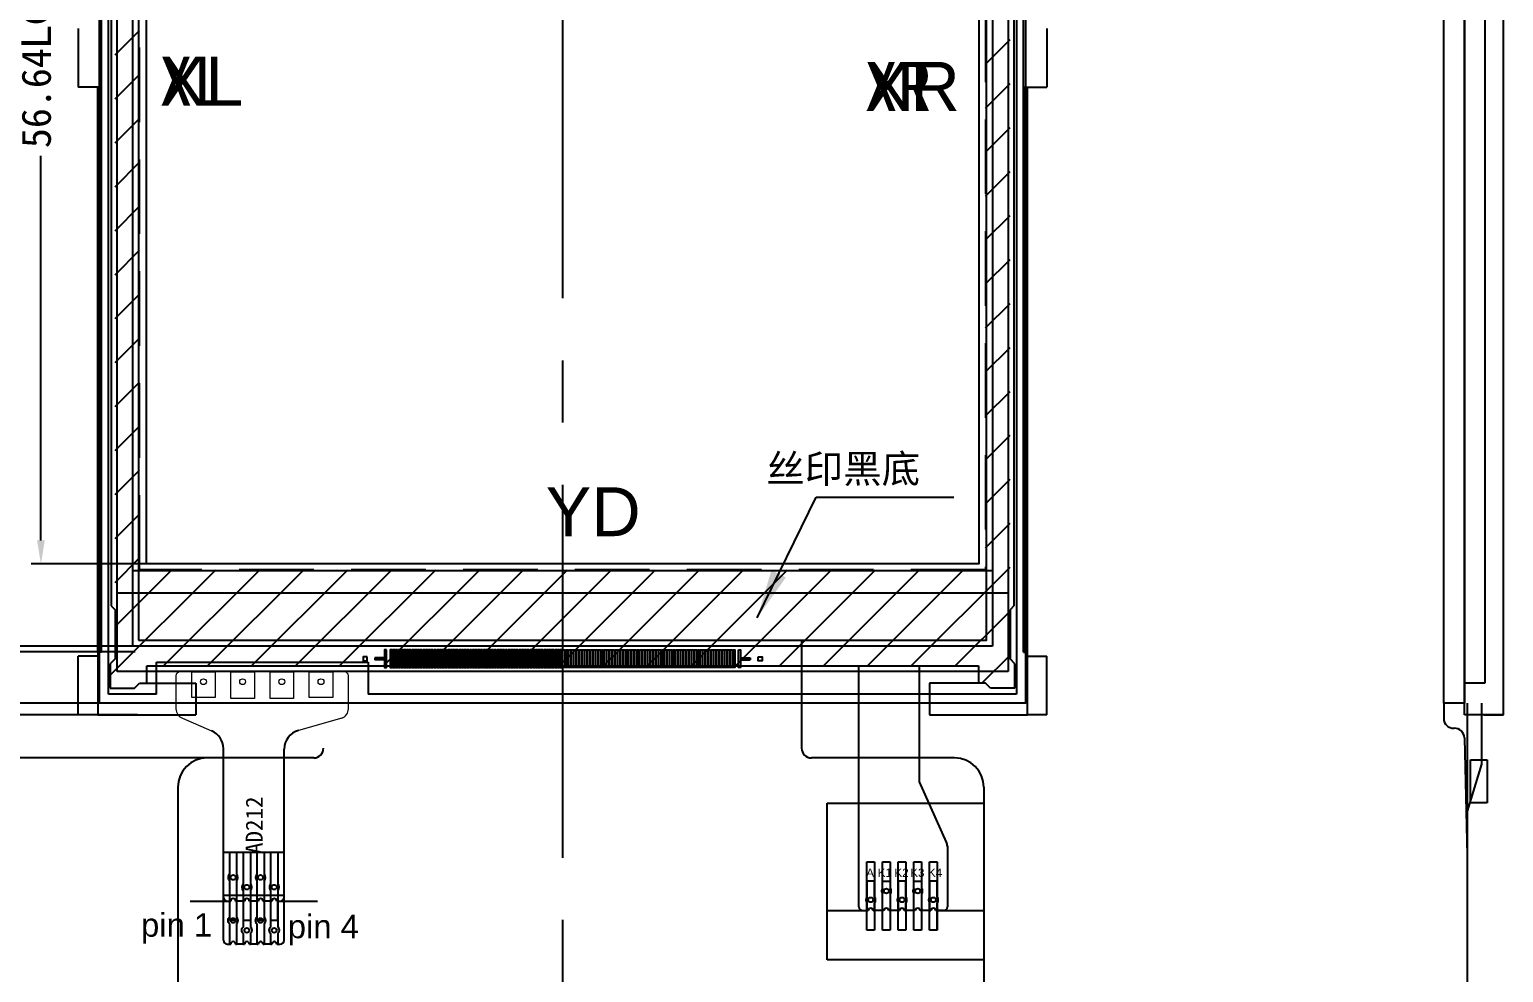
# Model space of a CAD drawing. Header units: millimetres. Extents: x 958 to 1294, y 45 to 284.
# Drawn here: x 996.1 to 1071.4, y 158 to 206.1 of the extents above; entities that cross this region are included whole.
import ezdxf

# ---------------------------------------------------------------- set-up
doc = ezdxf.new("R2010")
doc.units = ezdxf.units.MM
doc.linetypes.add('CENTER2', pattern=[28.575, 19.05, -3.175, 3.175, -3.175])
doc.linetypes.add('DASHED', pattern=[19.05, 12.7, -6.35])
for name, color, linetype in [('CEN', 6, 'CENTER2'), ('dim', 3, 'Continuous'), ('ICON', 6, 'Continuous'), ('MIAN', 7, 'Continuous'), ('TAPE A', 2, 'Continuous'), ('序号', 6, 'Continuous')]:
    doc.layers.add(name, color=color, linetype=linetype)
doc.layers.add('FPC', color=30, linetype='Continuous', lineweight=20)
doc.styles.add('CNS', font='ARIAL.TTF')
doc.dimstyles.new('ISO-25', dxfattribs={"dimtxt": 2.5, "dimasz": 2.5, "dimexe": 1.25, "dimexo": 0.625, "dimtad": 1, "dimtxsty": 'Standard', "dimcen": 2.5, "dimadec": 0, "dimazin": 0, "dimtfac": 1, "dimtmove": 0, "dimatfit": 3, "dimfxl": 0, "dimarcsym": 0})

msp = doc.modelspace()

# ---------------------------------------------------------------- linework, layer by layer
at = {"color": 0, "linetype": 'Continuous'}
for p, q in [((1069.38, 171.149), (1069.38, 238.249)), ((1071.38, 171.149), (1071.38, 238.249)), ((1069.38, 172.759), (1069.38, 237.099)), ((1070.43, 237.099), (1070.43, 172.759)), ((999.83, 174.349), (999.83, 235.249)), ((1046.88, 174.349), (1046.88, 235.249)), ((999.63, 174.149), (998.63, 174.149)), ((998.63, 171.149), (998.63, 174.149)), ((1047.08, 171.149), (1047.08, 174.349)), ((1047.08, 174.149), (1048.08, 174.149)), ((1048.08, 171.149), (1048.08, 174.149)), ((1070.43, 172.759), (1069.38, 172.759)), ((999.63, 171.149), (1004.63, 171.149)), ((1042.08, 171.149), (1047.08, 171.149)), ((1071.38, 171.149), (1069.38, 171.149))]:
    msp.add_line(p, q, dxfattribs=at)
at = {"color": 0}
for p, q in [((1000.615, 173.359), (1000.615, 236.999)), ((1046.095, 236.999), (1046.095, 173.359)), ((1000.315, 232.849), (1000.315, 176.709)), ((1046.395, 232.849), (1046.395, 176.709)), ((998.63, 206.199), (998.63, 203.199)), ((1048.08, 206.199), (1048.08, 203.199)), ((1000.515, 204.85), (1001.765, 206.1)), ((1044.945, 204.379), (1046.195, 205.629)), ((999.83, 203.199), (998.63, 203.199)), ((1000.515, 202.605), (1001.765, 203.855)), ((1044.945, 202.134), (1046.195, 203.384)), ((1046.88, 203.199), (1048.08, 203.199)), ((1000.515, 200.36), (1001.765, 201.61)), ((1044.945, 199.889), (1046.195, 201.139)), ((1000.515, 198.115), (1001.765, 199.365)), ((1044.945, 197.643), (1046.195, 198.893)), ((1000.515, 195.87), (1001.765, 197.12)), ((1044.945, 195.398), (1046.195, 196.648)), ((1000.515, 193.625), (1001.765, 194.875)), ((1044.945, 193.153), (1046.195, 194.403)), ((1000.515, 191.38), (1001.765, 192.63)), ((1044.945, 190.908), (1046.195, 192.158)), ((1000.515, 189.135), (1001.765, 190.385)), ((1044.945, 188.663), (1046.195, 189.913)), ((1000.515, 186.889), (1001.765, 188.139)), ((1044.945, 186.418), (1046.195, 187.668)), ((1000.515, 184.644), (1001.765, 185.894)), ((1044.945, 184.173), (1046.195, 185.423)), ((1000.515, 182.399), (1001.765, 183.649)), ((1044.945, 181.928), (1046.195, 183.178)), ((1000.515, 180.154), (1001.765, 181.404)), ((1044.945, 179.683), (1046.195, 180.933)), ((1000.515, 177.909), (1001.765, 179.159)), ((1000.265, 173.169), (1005.655, 178.559)), ((1000.515, 175.664), (1003.41, 178.559)), ((1002.99, 173.649), (1007.9, 178.559)), ((1005.235, 173.649), (1010.145, 178.559)), ((1007.48, 173.649), (1012.39, 178.559)), ((1009.725, 173.649), (1014.635, 178.559)), ((1011.97, 173.649), (1016.88, 178.559)), ((1014.215, 173.649), (1019.125, 178.559)), ((1016.46, 173.649), (1021.37, 178.559)), ((1023.355, 178.299), (1023.615, 178.559)), ((1023.355, 176.053), (1025.86, 178.559)), ((1023.355, 173.808), (1028.105, 178.559)), ((1025.44, 173.649), (1030.35, 178.559)), ((1027.685, 173.649), (1032.595, 178.559)), ((1029.931, 173.649), (1034.841, 178.559)), ((1032.176, 173.649), (1037.086, 178.559)), ((1034.421, 173.649), (1039.331, 178.559)), ((1036.666, 173.649), (1041.576, 178.559)), ((1038.911, 173.649), (1043.821, 178.559)), ((1041.156, 173.649), (1046.195, 178.688)), ((1018.705, 173.649), (1023.355, 178.299)), ((1046.095, 177.359), (1000.615, 177.359)), ((1000.315, 176.709), (1000.515, 176.509)), ((1000.515, 176.509), (1000.515, 174.009)), ((1020.95, 173.649), (1023.355, 176.053)), ((1043.401, 173.649), (1046.195, 176.443)), ((1046.395, 176.709), (1046.195, 176.509)), ((1046.195, 176.509), (1046.195, 174.009)), ((999.83, 174.349), (999.63, 174.349)), ((999.63, 174.349), (999.63, 171.149)), ((1000.515, 174.009), (1000.265, 173.759)), ((1000.515, 174.009), (1000.265, 173.759)), ((1014.275, 174.059), (1013.775, 174.059)), ((1013.775, 174.059), (1013.775, 173.959)), ((1014.275, 173.959), (1013.775, 173.959)), ((1023.195, 173.649), (1023.355, 173.808)), ((1032.435, 174.059), (1032.935, 174.059)), ((1032.435, 173.959), (1032.935, 173.959)), ((1032.935, 174.059), (1032.935, 173.959)), ((1044.756, 172.759), (1046.195, 174.198)), ((1046.445, 173.759), (1046.195, 174.009)), ((1046.88, 174.349), (1047.08, 174.349)), ((1000.265, 173.759), (1000.265, 172.509)), ((1000.265, 173.759), (1000.265, 172.509)), ((1046.095, 173.359), (1000.615, 173.359)), ((1038.482, 161.348), (1038.482, 173.649)), ((1041.57, 167.72), (1041.57, 173.649)), ((1046.445, 172.509), (1046.445, 173.759)), ((1000.265, 172.509), (1001.515, 172.509)), ((1001.515, 172.509), (1001.765, 172.759)), ((1001.765, 172.759), (1004.63, 172.759)), ((1002.1, 172.759), (1002.13, 172.789)), ((1004.63, 172.759), (1004.63, 171.149)), ((1044.945, 172.759), (1042.08, 172.759)), ((1042.08, 172.759), (1042.08, 171.149)), ((1045.195, 172.509), (1044.945, 172.759)), ((1046.445, 172.509), (1045.195, 172.509)), ((1048.08, 171.149), (1047.08, 171.149)), ((1070.38, 171.149), (1071.38, 171.149)), ((1042.95, 164.648), (1041.57, 167.72)), ((1042.994, 164.443), (1042.994, 161.348)), ((1039.282, 162.648), (1038.882, 162.648)), ((1038.882, 162.648), (1038.882, 161.848)), ((1039.282, 161.848), (1039.282, 162.648)), ((1039.682, 162.298), (1039.682, 162.648)), ((1039.682, 162.648), (1040.082, 162.648)), ((1040.082, 162.648), (1040.082, 162.298)), ((1040.882, 162.648), (1040.482, 162.648)), ((1040.482, 162.648), (1040.482, 161.848)), ((1040.882, 161.848), (1040.882, 162.648)), ((1041.282, 162.298), (1041.282, 162.648)), ((1041.282, 162.648), (1041.682, 162.648)), ((1041.682, 162.648), (1041.682, 162.298)), ((1042.482, 162.648), (1042.082, 162.648)), ((1042.082, 162.648), (1042.082, 161.848)), ((1042.482, 161.848), (1042.482, 162.648)), ((1039.682, 161.251), (1039.682, 161.998)), ((1040.082, 161.998), (1040.082, 161.251)), ((1041.282, 161.251), (1041.282, 161.998)), ((1041.682, 161.998), (1041.682, 161.251)), ((1038.682, 161.148), (1038.882, 161.148)), ((1038.882, 161.548), (1038.882, 161.251)), ((1038.882, 161.148), (1038.957, 161.148)), ((1039.207, 161.148), (1039.282, 161.148)), ((1039.282, 161.251), (1039.282, 161.548)), ((1039.682, 161.148), (1039.282, 161.148)), ((1039.757, 161.148), (1039.682, 161.148)), ((1040.082, 161.148), (1040.007, 161.148)), ((1040.482, 161.148), (1040.082, 161.148)), ((1040.482, 161.548), (1040.482, 161.251)), ((1040.482, 161.148), (1040.557, 161.148)), ((1040.807, 161.148), (1040.882, 161.148)), ((1040.882, 161.251), (1040.882, 161.548)), ((1041.282, 161.148), (1040.882, 161.148)), ((1041.357, 161.148), (1041.282, 161.148)), ((1041.682, 161.148), (1041.607, 161.148)), ((1042.082, 161.148), (1041.682, 161.148)), ((1042.082, 161.548), (1042.082, 161.251)), ((1042.082, 161.148), (1042.157, 161.148)), ((1042.407, 161.148), (1042.482, 161.148)), ((1042.482, 161.251), (1042.482, 161.548)), ((1042.794, 161.148), (1042.482, 161.148))]:
    msp.add_line(p, q, dxfattribs=at)
for points in [[(1002.115, 235.499), (1044.595, 235.499), (1044.595, 178.859), (1002.115, 178.859)], [(1013.375, 174.109), (1013.175, 174.109), (1013.175, 173.909), (1013.375, 173.909)], [(1014.375, 174.459), (1014.275, 174.459), (1014.275, 173.559), (1014.375, 173.559)], [(1014.655, 174.459), (1014.555, 174.459), (1014.555, 173.559), (1014.655, 173.559)], [(1014.795, 174.459), (1014.695, 174.459), (1014.695, 173.559), (1014.795, 173.559)], [(1014.935, 174.459), (1014.835, 174.459), (1014.835, 173.559), (1014.935, 173.559)], [(1015.075, 174.459), (1014.975, 174.459), (1014.975, 173.559), (1015.075, 173.559)], [(1015.215, 174.459), (1015.115, 174.459), (1015.115, 173.559), (1015.215, 173.559)], [(1015.355, 174.459), (1015.255, 174.459), (1015.255, 173.559), (1015.355, 173.559)], [(1015.495, 174.459), (1015.395, 174.459), (1015.395, 173.559), (1015.495, 173.559)], [(1015.635, 174.459), (1015.535, 174.459), (1015.535, 173.559), (1015.635, 173.559)], [(1015.775, 174.459), (1015.675, 174.459), (1015.675, 173.559), (1015.775, 173.559)], [(1015.915, 174.459), (1015.815, 174.459), (1015.815, 173.559), (1015.915, 173.559)], [(1016.055, 174.459), (1015.955, 174.459), (1015.955, 173.559), (1016.055, 173.559)], [(1016.195, 174.459), (1016.095, 174.459), (1016.095, 173.559), (1016.195, 173.559)], [(1016.335, 174.459), (1016.235, 174.459), (1016.235, 173.559), (1016.335, 173.559)], [(1016.475, 174.459), (1016.375, 174.459), (1016.375, 173.559), (1016.475, 173.559)], [(1016.615, 174.459), (1016.515, 174.459), (1016.515, 173.559), (1016.615, 173.559)], [(1016.755, 174.459), (1016.655, 174.459), (1016.655, 173.559), (1016.755, 173.559)], [(1016.895, 174.459), (1016.795, 174.459), (1016.795, 173.559), (1016.895, 173.559)], [(1017.035, 174.459), (1016.935, 174.459), (1016.935, 173.559), (1017.035, 173.559)], [(1017.175, 174.459), (1017.075, 174.459), (1017.075, 173.559), (1017.175, 173.559)], [(1017.315, 174.459), (1017.215, 174.459), (1017.215, 173.559), (1017.315, 173.559)], [(1017.455, 174.459), (1017.355, 174.459), (1017.355, 173.559), (1017.455, 173.559)], [(1017.595, 174.459), (1017.495, 174.459), (1017.495, 173.559), (1017.595, 173.559)], [(1017.735, 174.459), (1017.635, 174.459), (1017.635, 173.559), (1017.735, 173.559)], [(1017.875, 174.459), (1017.775, 174.459), (1017.775, 173.559), (1017.875, 173.559)], [(1018.015, 174.459), (1017.915, 174.459), (1017.915, 173.559), (1018.015, 173.559)], [(1018.155, 174.459), (1018.055, 174.459), (1018.055, 173.559), (1018.155, 173.559)], [(1018.295, 174.459), (1018.195, 174.459), (1018.195, 173.559), (1018.295, 173.559)], [(1018.435, 174.459), (1018.335, 174.459), (1018.335, 173.559), (1018.435, 173.559)], [(1018.575, 174.459), (1018.475, 174.459), (1018.475, 173.559), (1018.575, 173.559)], [(1018.715, 174.459), (1018.615, 174.459), (1018.615, 173.559), (1018.715, 173.559)], [(1018.855, 174.459), (1018.755, 174.459), (1018.755, 173.559), (1018.855, 173.559)], [(1018.995, 174.459), (1018.895, 174.459), (1018.895, 173.559), (1018.995, 173.559)], [(1019.135, 174.459), (1019.035, 174.459), (1019.035, 173.559), (1019.135, 173.559)], [(1019.275, 174.459), (1019.175, 174.459), (1019.175, 173.559), (1019.275, 173.559)], [(1019.415, 174.459), (1019.315, 174.459), (1019.315, 173.559), (1019.415, 173.559)], [(1019.555, 174.459), (1019.455, 174.459), (1019.455, 173.559), (1019.555, 173.559)], [(1019.695, 174.459), (1019.595, 174.459), (1019.595, 173.559), (1019.695, 173.559)], [(1019.835, 174.459), (1019.735, 174.459), (1019.735, 173.559), (1019.835, 173.559)], [(1019.975, 174.459), (1019.875, 174.459), (1019.875, 173.559), (1019.975, 173.559)], [(1020.115, 174.459), (1020.015, 174.459), (1020.015, 173.559), (1020.115, 173.559)], [(1020.255, 174.459), (1020.155, 174.459), (1020.155, 173.559), (1020.255, 173.559)], [(1020.395, 174.459), (1020.295, 174.459), (1020.295, 173.559), (1020.395, 173.559)], [(1020.535, 174.459), (1020.435, 174.459), (1020.435, 173.559), (1020.535, 173.559)], [(1020.675, 174.459), (1020.575, 174.459), (1020.575, 173.559), (1020.675, 173.559)], [(1020.815, 174.459), (1020.715, 174.459), (1020.715, 173.559), (1020.815, 173.559)], [(1020.955, 174.459), (1020.855, 174.459), (1020.855, 173.559), (1020.955, 173.559)], [(1021.095, 174.459), (1020.995, 174.459), (1020.995, 173.559), (1021.095, 173.559)], [(1021.235, 174.459), (1021.135, 174.459), (1021.135, 173.559), (1021.235, 173.559)], [(1021.375, 174.459), (1021.275, 174.459), (1021.275, 173.559), (1021.375, 173.559)], [(1021.515, 174.459), (1021.415, 174.459), (1021.415, 173.559), (1021.515, 173.559)], [(1021.655, 174.459), (1021.555, 174.459), (1021.555, 173.559), (1021.655, 173.559)], [(1021.795, 174.459), (1021.695, 174.459), (1021.695, 173.559), (1021.795, 173.559)], [(1021.935, 174.459), (1021.835, 174.459), (1021.835, 173.559), (1021.935, 173.559)], [(1022.075, 174.459), (1021.975, 174.459), (1021.975, 173.559), (1022.075, 173.559)], [(1022.215, 174.459), (1022.115, 174.459), (1022.115, 173.559), (1022.215, 173.559)], [(1022.355, 174.459), (1022.255, 174.459), (1022.255, 173.559), (1022.355, 173.559)], [(1022.495, 174.459), (1022.395, 174.459), (1022.395, 173.559), (1022.495, 173.559)], [(1022.635, 174.459), (1022.535, 174.459), (1022.535, 173.559), (1022.635, 173.559)], [(1022.775, 174.459), (1022.675, 174.459), (1022.675, 173.559), (1022.775, 173.559)], [(1022.915, 174.459), (1022.815, 174.459), (1022.815, 173.559), (1022.915, 173.559)], [(1023.055, 174.459), (1022.955, 174.459), (1022.955, 173.559), (1023.055, 173.559)], [(1023.195, 174.459), (1023.095, 174.459), (1023.095, 173.559), (1023.195, 173.559)], [(1023.335, 174.459), (1023.235, 174.459), (1023.235, 173.559), (1023.335, 173.559)], [(1023.375, 174.459), (1023.475, 174.459), (1023.475, 173.559), (1023.375, 173.559)], [(1023.515, 174.459), (1023.615, 174.459), (1023.615, 173.559), (1023.515, 173.559)], [(1023.655, 174.459), (1023.755, 174.459), (1023.755, 173.559), (1023.655, 173.559)], [(1023.795, 174.459), (1023.895, 174.459), (1023.895, 173.559), (1023.795, 173.559)], [(1023.935, 174.459), (1024.035, 174.459), (1024.035, 173.559), (1023.935, 173.559)], [(1024.075, 174.459), (1024.175, 174.459), (1024.175, 173.559), (1024.075, 173.559)], [(1024.215, 174.459), (1024.315, 174.459), (1024.315, 173.559), (1024.215, 173.559)], [(1024.355, 174.459), (1024.455, 174.459), (1024.455, 173.559), (1024.355, 173.559)], [(1024.495, 174.459), (1024.595, 174.459), (1024.595, 173.559), (1024.495, 173.559)], [(1024.635, 174.459), (1024.735, 174.459), (1024.735, 173.559), (1024.635, 173.559)], [(1024.775, 174.459), (1024.875, 174.459), (1024.875, 173.559), (1024.775, 173.559)], [(1024.915, 174.459), (1025.015, 174.459), (1025.015, 173.559), (1024.915, 173.559)], [(1025.055, 174.459), (1025.155, 174.459), (1025.155, 173.559), (1025.055, 173.559)], [(1025.195, 174.459), (1025.295, 174.459), (1025.295, 173.559), (1025.195, 173.559)], [(1025.335, 174.459), (1025.435, 174.459), (1025.435, 173.559), (1025.335, 173.559)], [(1025.475, 174.459), (1025.575, 174.459), (1025.575, 173.559), (1025.475, 173.559)], [(1025.615, 174.459), (1025.715, 174.459), (1025.715, 173.559), (1025.615, 173.559)], [(1025.755, 174.459), (1025.855, 174.459), (1025.855, 173.559), (1025.755, 173.559)], [(1025.895, 174.459), (1025.995, 174.459), (1025.995, 173.559), (1025.895, 173.559)], [(1026.035, 174.459), (1026.135, 174.459), (1026.135, 173.559), (1026.035, 173.559)], [(1026.175, 174.459), (1026.275, 174.459), (1026.275, 173.559), (1026.175, 173.559)], [(1026.315, 174.459), (1026.415, 174.459), (1026.415, 173.559), (1026.315, 173.559)], [(1026.455, 174.459), (1026.555, 174.459), (1026.555, 173.559), (1026.455, 173.559)], [(1026.595, 174.459), (1026.695, 174.459), (1026.695, 173.559), (1026.595, 173.559)], [(1026.735, 174.459), (1026.835, 174.459), (1026.835, 173.559), (1026.735, 173.559)], [(1026.875, 174.459), (1026.975, 174.459), (1026.975, 173.559), (1026.875, 173.559)], [(1027.015, 174.459), (1027.115, 174.459), (1027.115, 173.559), (1027.015, 173.559)], [(1027.155, 174.459), (1027.255, 174.459), (1027.255, 173.559), (1027.155, 173.559)], [(1027.295, 174.459), (1027.395, 174.459), (1027.395, 173.559), (1027.295, 173.559)], [(1027.435, 174.459), (1027.535, 174.459), (1027.535, 173.559), (1027.435, 173.559)], [(1027.575, 174.459), (1027.675, 174.459), (1027.675, 173.559), (1027.575, 173.559)], [(1027.715, 174.459), (1027.815, 174.459), (1027.815, 173.559), (1027.715, 173.559)], [(1027.855, 174.459), (1027.955, 174.459), (1027.955, 173.559), (1027.855, 173.559)], [(1027.995, 174.459), (1028.095, 174.459), (1028.095, 173.559), (1027.995, 173.559)], [(1028.135, 174.459), (1028.235, 174.459), (1028.235, 173.559), (1028.135, 173.559)], [(1028.275, 174.459), (1028.375, 174.459), (1028.375, 173.559), (1028.275, 173.559)], [(1028.415, 174.459), (1028.515, 174.459), (1028.515, 173.559), (1028.415, 173.559)], [(1028.555, 174.459), (1028.655, 174.459), (1028.655, 173.559), (1028.555, 173.559)], [(1028.695, 174.459), (1028.795, 174.459), (1028.795, 173.559), (1028.695, 173.559)], [(1028.835, 174.459), (1028.935, 174.459), (1028.935, 173.559), (1028.835, 173.559)], [(1028.975, 174.459), (1029.075, 174.459), (1029.075, 173.559), (1028.975, 173.559)], [(1029.115, 174.459), (1029.215, 174.459), (1029.215, 173.559), (1029.115, 173.559)], [(1029.255, 174.459), (1029.355, 174.459), (1029.355, 173.559), (1029.255, 173.559)], [(1029.395, 174.459), (1029.495, 174.459), (1029.495, 173.559), (1029.395, 173.559)], [(1029.535, 174.459), (1029.635, 174.459), (1029.635, 173.559), (1029.535, 173.559)], [(1029.675, 174.459), (1029.775, 174.459), (1029.775, 173.559), (1029.675, 173.559)], [(1029.815, 174.459), (1029.915, 174.459), (1029.915, 173.559), (1029.815, 173.559)], [(1029.955, 174.459), (1030.055, 174.459), (1030.055, 173.559), (1029.955, 173.559)], [(1030.095, 174.459), (1030.195, 174.459), (1030.195, 173.559), (1030.095, 173.559)], [(1030.235, 174.459), (1030.335, 174.459), (1030.335, 173.559), (1030.235, 173.559)], [(1030.375, 174.459), (1030.475, 174.459), (1030.475, 173.559), (1030.375, 173.559)], [(1030.515, 174.459), (1030.615, 174.459), (1030.615, 173.559), (1030.515, 173.559)], [(1030.655, 174.459), (1030.755, 174.459), (1030.755, 173.559), (1030.655, 173.559)], [(1030.795, 174.459), (1030.895, 174.459), (1030.895, 173.559), (1030.795, 173.559)], [(1030.935, 174.459), (1031.035, 174.459), (1031.035, 173.559), (1030.935, 173.559)], [(1031.075, 174.459), (1031.175, 174.459), (1031.175, 173.559), (1031.075, 173.559)], [(1031.215, 174.459), (1031.315, 174.459), (1031.315, 173.559), (1031.215, 173.559)], [(1031.355, 174.459), (1031.455, 174.459), (1031.455, 173.559), (1031.355, 173.559)], [(1031.495, 174.459), (1031.595, 174.459), (1031.595, 173.559), (1031.495, 173.559)], [(1031.635, 174.459), (1031.735, 174.459), (1031.735, 173.559), (1031.635, 173.559)], [(1031.775, 174.459), (1031.875, 174.459), (1031.875, 173.559), (1031.775, 173.559)], [(1031.915, 174.459), (1032.015, 174.459), (1032.015, 173.559), (1031.915, 173.559)], [(1032.055, 174.459), (1032.155, 174.459), (1032.155, 173.559), (1032.055, 173.559)], [(1032.335, 174.459), (1032.435, 174.459), (1032.435, 173.559), (1032.335, 173.559)], [(1033.335, 174.109), (1033.535, 174.109), (1033.535, 173.909), (1033.335, 173.909)]]:
    msp.add_lwpolyline(points, close=True, dxfattribs=at)
for centre in [(1039.082, 161.698), (1039.882, 162.148), (1040.682, 161.698), (1041.482, 162.148), (1042.282, 161.698)]:
    msp.add_circle(centre, 0.125, dxfattribs=at)
for centre, radius, start, end in [((1042.494, 164.443), 0.5, 0, 24.19397), ((1039.082, 161.698), 0.25, 143.1301, 216.8699), ((1039.082, 161.698), 0.25, 323.1301, 36.8699), ((1039.882, 162.148), 0.25, 143.1301, 216.8699), ((1039.882, 162.148), 0.25, 323.1301, 36.8699), ((1040.682, 161.698), 0.25, 143.1301, 216.8699), ((1040.682, 161.698), 0.25, 323.1301, 36.8699), ((1041.482, 162.148), 0.25, 143.1301, 216.8699), ((1041.482, 162.148), 0.25, 323.1301, 36.8699), ((1042.282, 161.698), 0.25, 143.1301, 216.8699), ((1042.282, 161.698), 0.25, 323.1301, 36.8699), ((1038.682, 161.348), 0.2, 180, 270), ((1039.082, 161.148), 0.225, 152.73396, 180), ((1039.082, 161.148), 0.125, 360, 180), ((1039.082, 161.148), 0.225, 360, 27.26604), ((1039.882, 161.148), 0.225, 152.73396, 180), ((1039.882, 161.148), 0.125, 360, 180), ((1039.882, 161.148), 0.225, 360, 27.26604), ((1040.682, 161.148), 0.225, 152.73396, 180), ((1040.682, 161.148), 0.125, 360, 180), ((1040.682, 161.148), 0.225, 360, 27.26604), ((1041.482, 161.148), 0.225, 152.73396, 180), ((1041.482, 161.148), 0.125, 360, 180), ((1041.482, 161.148), 0.225, 360, 27.26604), ((1042.282, 161.148), 0.225, 152.73396, 180), ((1042.282, 161.148), 0.125, 360, 180), ((1042.282, 161.148), 0.225, 360, 27.26604), ((1042.794, 161.348), 0.2, 270, 0)]:
    msp.add_arc(centre, radius, start, end, dxfattribs=at)
at = {"layer": 'CEN', "color": 0}
msp.add_line((1023.355, 240.047), (1023.355, 121.354), dxfattribs=at)
at = {"layer": 'dim', "color": 0}
for p, q in [((996.732, 180.059), (996.732, 199.696)), ((1002.522, 178.859), (996.232, 178.859)), ((1002.221, 174.659), (994.284, 174.659)), ((1001.543, 174.359), (991.863, 174.359)), ((1002.073, 171.749), (989.009, 171.749)), ((1001.661, 171.149), (984.862, 171.149)), ((1005.713, 168.949), (988.217, 168.949))]:
    msp.add_line(p, q, dxfattribs=at)
msp.add_solid([(996.532, 180.059), (996.932, 180.059), (996.732, 178.859)], dxfattribs=at)
at = {"layer": 'FPC', "color": 0, "ltscale": 0.1}
for p, q in [((1003.626, 173.139), (1003.626, 171.45)), ((1003.626, 173.139), (1003.626, 171.45)), ((1003.626, 173.139), (1003.626, 171.45)), ((1004.426, 172.039), (1004.426, 173.339)), ((1004.426, 173.339), (1005.626, 173.339)), ((1004.426, 173.339), (1005.626, 173.339)), ((1004.426, 172.039), (1004.426, 173.339)), ((1004.426, 172.039), (1004.426, 173.339)), ((1004.426, 173.339), (1005.626, 173.339)), ((1005.626, 173.339), (1005.626, 172.039)), ((1005.626, 173.339), (1005.626, 172.039)), ((1005.626, 173.339), (1005.626, 172.039)), ((1006.426, 171.989), (1006.426, 173.339)), ((1006.426, 173.339), (1007.626, 173.339)), ((1007.626, 173.339), (1007.626, 171.989)), ((1008.426, 171.989), (1008.426, 173.339)), ((1008.426, 173.339), (1009.626, 173.339)), ((1009.626, 173.339), (1009.626, 171.989)), ((1010.426, 172.039), (1010.426, 173.339)), ((1010.426, 173.339), (1011.626, 173.339)), ((1010.426, 173.339), (1011.626, 173.339)), ((1010.426, 172.039), (1010.426, 173.339)), ((1010.426, 172.039), (1010.426, 173.339)), ((1010.426, 173.339), (1011.626, 173.339)), ((1011.626, 173.339), (1011.626, 172.039)), ((1011.626, 173.339), (1011.626, 172.039)), ((1011.626, 173.339), (1011.626, 172.039)), ((1005.626, 172.039), (1004.426, 172.039)), ((1005.626, 172.039), (1004.426, 172.039)), ((1005.626, 172.039), (1004.426, 172.039)), ((1007.626, 171.989), (1006.426, 171.989)), ((1009.626, 171.989), (1008.426, 171.989)), ((1011.626, 172.039), (1010.426, 172.039)), ((1011.626, 172.039), (1010.426, 172.039)), ((1011.626, 172.039), (1010.426, 172.039))]:
    msp.add_line(p, q, dxfattribs=at)
at = {"layer": 'FPC', "color": 0}
for p, q in [((1012.226, 173.339), (1003.826, 173.339)), ((1012.226, 173.339), (1003.826, 173.339)), ((1012.226, 173.339), (1003.826, 173.339)), ((1012.426, 171.45), (1012.426, 173.139)), ((1012.426, 171.45), (1012.426, 173.139)), ((1012.426, 171.45), (1012.426, 173.139)), ((1003.965, 170.977), (1005.443, 170.338)), ((1003.965, 170.977), (1005.443, 170.338)), ((1003.965, 170.977), (1005.443, 170.338)), ((1012.088, 170.977), (1009.876, 170.354)), ((1012.088, 170.977), (1009.876, 170.354)), ((1012.088, 170.977), (1009.876, 170.354))]:
    msp.add_line(p, q, dxfattribs=at)
at = {"layer": 'FPC', "color": 0, "lineweight": -3}
for p, q in [((1006.046, 161.839), (1006.046, 169.42)), ((1006.046, 159.639), (1006.046, 169.42)), ((1006.046, 159.639), (1006.046, 169.42)), ((1009.146, 161.839), (1009.146, 169.392)), ((1009.146, 159.639), (1009.146, 169.392)), ((1009.146, 159.639), (1009.146, 169.392)), ((1006.046, 164.139), (1009.146, 164.139)), ((1006.371, 163.029), (1006.371, 164.139)), ((1006.371, 164.139), (1006.721, 164.139)), ((1006.721, 164.139), (1006.721, 163.015)), ((1007.071, 162.529), (1007.071, 164.139)), ((1007.071, 164.139), (1007.421, 164.139)), ((1007.421, 164.139), (1007.421, 162.515)), ((1007.771, 163.029), (1007.771, 164.139)), ((1007.771, 164.139), (1008.121, 164.139)), ((1008.121, 164.139), (1008.121, 163.015)), ((1008.471, 162.529), (1008.471, 164.139)), ((1008.471, 164.139), (1008.821, 164.139)), ((1008.821, 164.139), (1008.821, 162.515)), ((1006.371, 161.639), (1006.371, 162.659)), ((1006.721, 162.672), (1006.721, 161.639)), ((1007.771, 161.639), (1007.771, 162.659)), ((1008.121, 162.672), (1008.121, 161.639)), ((1006.046, 161.939), (1009.146, 161.939)), ((1006.046, 161.939), (1009.146, 161.939)), ((1007.071, 161.639), (1007.071, 162.159)), ((1007.421, 162.172), (1007.421, 161.639)), ((1008.471, 161.639), (1008.471, 162.159)), ((1008.821, 162.172), (1008.821, 161.639)), ((1006.246, 161.639), (1006.421, 161.639)), ((1006.371, 161.639), (1006.421, 161.639)), ((1006.671, 161.639), (1006.721, 161.639)), ((1007.071, 161.639), (1006.721, 161.639)), ((1007.071, 161.639), (1007.121, 161.639)), ((1007.371, 161.639), (1007.421, 161.639)), ((1007.771, 161.639), (1007.421, 161.639)), ((1007.771, 161.639), (1007.821, 161.639)), ((1008.071, 161.639), (1008.121, 161.639)), ((1008.471, 161.639), (1008.121, 161.639)), ((1008.471, 161.639), (1008.521, 161.639)), ((1008.771, 161.639), (1008.946, 161.639)), ((1008.771, 161.639), (1008.821, 161.639)), ((1006.246, 159.439), (1006.421, 159.439)), ((1006.246, 159.439), (1006.421, 159.439)), ((1006.371, 159.439), (1006.421, 159.439)), ((1006.371, 159.439), (1006.421, 159.439)), ((1006.671, 159.439), (1006.721, 159.439)), ((1006.671, 159.439), (1006.721, 159.439)), ((1007.071, 159.439), (1006.721, 159.439)), ((1007.071, 159.439), (1006.721, 159.439)), ((1007.071, 159.439), (1007.121, 159.439)), ((1007.071, 159.439), (1007.121, 159.439)), ((1007.371, 159.439), (1007.421, 159.439)), ((1007.371, 159.439), (1007.421, 159.439)), ((1007.771, 159.439), (1007.421, 159.439)), ((1007.771, 159.439), (1007.421, 159.439)), ((1007.771, 159.439), (1007.821, 159.439)), ((1007.771, 159.439), (1007.821, 159.439)), ((1008.071, 159.439), (1008.121, 159.439)), ((1008.071, 159.439), (1008.121, 159.439)), ((1008.471, 159.439), (1008.121, 159.439)), ((1008.471, 159.439), (1008.121, 159.439)), ((1008.471, 159.439), (1008.521, 159.439)), ((1008.471, 159.439), (1008.521, 159.439)), ((1008.771, 159.439), (1008.821, 159.439)), ((1008.771, 159.439), (1008.946, 159.439)), ((1008.771, 159.439), (1008.946, 159.439)), ((1008.771, 159.439), (1008.821, 159.439))]:
    msp.add_line(p, q, dxfattribs=at)
at = {"layer": 'FPC', "color": 0, "ltscale": 0.1}
for points in [[(1006.426, 171.989), (1006.426, 173.339), (1007.626, 173.339), (1007.626, 171.989)], [(1006.426, 171.989), (1006.426, 173.339), (1007.626, 173.339), (1007.626, 171.989)], [(1008.426, 171.989), (1008.426, 173.339), (1009.626, 173.339), (1009.626, 171.989)], [(1008.426, 171.989), (1008.426, 173.339), (1009.626, 173.339), (1009.626, 171.989)]]:
    msp.add_lwpolyline(points, close=True, dxfattribs=at)
at = {"layer": 'FPC', "color": 0, "lineweight": -3}
for points in [[(1006.371, 159.439), (1006.371, 160.459, -0.442339), (1006.371, 160.829), (1006.371, 161.939), (1006.721, 161.939), (1006.721, 160.815, -0.397346), (1006.721, 160.472), (1006.721, 159.439)], [(1006.371, 159.439), (1006.371, 160.459, -0.442339), (1006.371, 160.829), (1006.371, 161.939), (1006.721, 161.939), (1006.721, 160.815, -0.397346), (1006.721, 160.472), (1006.721, 159.439)], [(1007.071, 159.439), (1007.071, 159.959, -0.442339), (1007.071, 160.329), (1007.071, 161.939), (1007.421, 161.939), (1007.421, 160.315, -0.397346), (1007.421, 159.972), (1007.421, 159.439)], [(1007.071, 159.439), (1007.071, 159.959, -0.442339), (1007.071, 160.329), (1007.071, 161.939), (1007.421, 161.939), (1007.421, 160.315, -0.397346), (1007.421, 159.972), (1007.421, 159.439)], [(1007.771, 159.439), (1007.771, 160.459, -0.442339), (1007.771, 160.829), (1007.771, 161.939), (1008.121, 161.939), (1008.121, 160.815, -0.397346), (1008.121, 160.472), (1008.121, 159.439)], [(1007.771, 159.439), (1007.771, 160.459, -0.442339), (1007.771, 160.829), (1007.771, 161.939), (1008.121, 161.939), (1008.121, 160.815, -0.397346), (1008.121, 160.472), (1008.121, 159.439)], [(1008.471, 159.439), (1008.471, 159.959, -0.442339), (1008.471, 160.329), (1008.471, 161.939), (1008.821, 161.939), (1008.821, 160.315, -0.397346), (1008.821, 159.972), (1008.821, 159.439)], [(1008.471, 159.439), (1008.471, 159.959, -0.442339), (1008.471, 160.329), (1008.471, 161.939), (1008.821, 161.939), (1008.821, 160.315, -0.397346), (1008.821, 159.972), (1008.821, 159.439)]]:
    msp.add_lwpolyline(points, format="xyb", dxfattribs=at)
at = {"layer": 'FPC', "color": 0}
for centre in [(1005.026, 172.839), (1005.026, 172.839), (1005.026, 172.839), (1007.026, 172.839), (1007.026, 172.839), (1007.026, 172.839), (1009.026, 172.839), (1009.026, 172.839), (1009.026, 172.839), (1011.026, 172.839), (1011.026, 172.839), (1011.026, 172.839)]:
    msp.add_circle(centre, 0.15, dxfattribs=at)
at = {"layer": 'FPC', "color": 0, "lineweight": -3}
for centre in [(1006.54, 162.844), (1007.94, 162.844), (1007.24, 162.344), (1008.64, 162.344), (1006.54, 160.644), (1006.54, 160.644), (1007.24, 160.144), (1007.24, 160.144), (1007.94, 160.644), (1007.94, 160.644), (1008.64, 160.144), (1008.64, 160.144)]:
    msp.add_circle(centre, 0.125, dxfattribs=at)
at = {"layer": 'FPC', "color": 0}
for centre, radius, start, end in [((1003.826, 173.139), 0.2, 90, 180), ((1003.826, 173.139), 0.2, 90, 180), ((1003.826, 173.139), 0.2, 90, 180), ((1012.226, 173.139), 0.2, 0, 90), ((1012.226, 173.139), 0.2, 0, 90), ((1012.226, 173.139), 0.2, 0, 90), ((1011.926, 171.45), 0.5, 288.81633, 0), ((1011.926, 171.45), 0.5, 288.81633, 0), ((1011.926, 171.45), 0.5, 288.81633, 0)]:
    msp.add_arc(centre, radius, start, end, dxfattribs=at)
at = {"layer": 'FPC', "color": 0, "ltscale": 0.1}
msp.add_arc((1004.126, 171.45), 0.5, 180, 251.18367, dxfattribs=at)
msp.add_arc((1004.126, 171.45), 0.5, 180, 251.18367, dxfattribs=at)
msp.add_arc((1004.126, 171.45), 0.5, 180, 251.18367, dxfattribs=at)
at = {"layer": 'FPC', "color": 0, "lineweight": -3}
for centre, radius, start, end in [((1005.046, 169.42), 1, 0, 66.63758), ((1005.046, 169.42), 1, 0, 66.63758), ((1005.046, 169.42), 1, 0, 66.63758), ((1010.146, 169.392), 1, 105.71328, 180), ((1010.146, 169.392), 1, 105.71328, 180), ((1010.146, 169.392), 1, 105.71328, 180), ((1006.54, 162.844), 0.25, 132.27662, 227.72338), ((1006.54, 162.844), 0.25, 316.65963, 43.34037), ((1007.24, 162.344), 0.25, 132.27662, 227.72338), ((1007.24, 162.344), 0.25, 316.65963, 43.34037), ((1007.94, 162.844), 0.25, 132.27662, 227.72338), ((1007.94, 162.844), 0.25, 316.65963, 43.34037), ((1008.64, 162.344), 0.25, 132.27662, 227.72338), ((1008.64, 162.344), 0.25, 316.65963, 43.34037), ((1006.246, 161.839), 0.2, 180, 270), ((1006.546, 161.639), 0.125, 0, 180), ((1007.246, 161.639), 0.125, 0, 180), ((1007.946, 161.639), 0.125, 0, 180), ((1008.646, 161.639), 0.125, 0, 180), ((1008.946, 161.839), 0.2, 270, 0), ((1006.246, 159.639), 0.2, 180, 270), ((1006.246, 159.639), 0.2, 180, 270), ((1006.546, 159.439), 0.125, 0, 180), ((1006.546, 159.439), 0.125, 0, 180), ((1007.246, 159.439), 0.125, 0, 180), ((1007.246, 159.439), 0.125, 0, 180), ((1007.946, 159.439), 0.125, 0, 180), ((1007.946, 159.439), 0.125, 0, 180), ((1008.646, 159.439), 0.125, 0, 180), ((1008.646, 159.439), 0.125, 0, 180), ((1008.946, 159.639), 0.2, 270, 0), ((1008.946, 159.639), 0.2, 270, 0)]:
    msp.add_arc(centre, radius, start, end, dxfattribs=at)
at = {"layer": 'ICON', "color": 0}
for p, q in [((1000.18, 172.199), (1000.18, 237.799)), ((1000.18, 172.199), (1000.18, 237.799)), ((1046.53, 237.799), (1046.53, 172.199)), ((1046.53, 237.799), (1046.53, 172.199)), ((1001.415, 178.159), (1001.415, 236.099)), ((1001.415, 178.159), (1001.415, 236.099)), ((1045.295, 236.099), (1045.295, 178.159)), ((1045.295, 236.099), (1045.295, 178.159)), ((1045.295, 178.506), (1001.415, 178.506)), ((1002.626, 172.199), (1002.626, 173.839)), ((1002.626, 173.839), (1013.426, 173.839)), ((1002.626, 173.839), (1013.426, 173.839)), ((1002.626, 172.199), (1002.626, 173.839)), ((1002.626, 172.199), (1002.626, 173.839)), ((1002.626, 173.839), (1013.426, 173.839)), ((1013.426, 173.839), (1013.426, 172.199)), ((1013.426, 173.839), (1013.426, 172.199)), ((1013.426, 173.839), (1013.426, 172.199)), ((1002.626, 172.199), (1000.18, 172.199)), ((1002.626, 172.199), (1000.18, 172.199)), ((1002.626, 172.199), (1000.18, 172.199)), ((1044.083, 172.199), (1013.426, 172.199)), ((1044.083, 172.199), (1013.426, 172.199)), ((1046.53, 172.199), (1044.083, 172.199)), ((1046.53, 172.199), (1044.083, 172.199))]:
    msp.add_line(p, q, dxfattribs=at)
at = {"layer": 'MIAN', "color": 0}
for points in [[(1046.98, 238.249), (1046.98, 171.749), (999.73, 171.749), (999.73, 238.249)], [(1046.98, 238.249), (1046.98, 171.749), (999.73, 171.749), (999.73, 238.249)], [(1045.295, 174.659), (1001.415, 174.659), (1001.415, 236.099), (1045.295, 236.099)], [(1001.715, 174.959), (1044.995, 174.959), (1044.995, 235.799), (1001.715, 235.799)]]:
    msp.add_lwpolyline(points, close=True, dxfattribs=at)
at = {"layer": 'TAPE A', "color": 0}
for p, q in [((1068.33, 171.749), (1068.33, 238.249)), ((1069.38, 238.249), (1069.38, 171.749)), ((1035.555, 174.899), (1035.555, 169.449)), ((1002.13, 173.649), (1044.58, 173.649)), ((1002.13, 172.759), (1002.13, 173.649)), ((1044.58, 173.649), (1044.58, 172.759)), ((1069.38, 171.749), (1068.33, 171.749)), ((1068.33, 171.749), (1068.33, 170.959)), ((1069.533, 171.749), (1069.533, 141.349)), ((1070.248, 171.749), (1070.248, 168.626)), ((999.63, 171.149), (998.63, 171.149)), ((1068.846, 170.459), (1068.864, 170.46)), ((1069.38, 169.973), (1069.533, 163.969)), ((1010.655, 168.949), (1005.219, 168.949)), ((1043.355, 168.949), (1036.055, 168.949)), ((1070.248, 168.626), (1069.533, 166.229)), ((1069.696, 168.849), (1070.54, 168.849)), ((1069.696, 166.649), (1069.696, 168.849)), ((1070.54, 168.849), (1070.54, 166.649)), ((1003.719, 167.449), (1003.719, 157.149)), ((1044.855, 167.449), (1044.855, 157.149)), ((1036.855, 166.632), (1044.855, 166.632)), ((1036.855, 158.632), (1036.855, 166.632)), ((1044.855, 166.632), (1044.855, 158.632)), ((1070.54, 166.649), (1069.696, 166.649)), ((1006.371, 164.139), (1006.721, 164.139)), ((1006.371, 160.639), (1006.371, 164.139)), ((1006.721, 164.139), (1006.721, 160.639)), ((1007.071, 164.139), (1007.421, 164.139)), ((1007.071, 160.639), (1007.071, 164.139)), ((1007.421, 164.139), (1007.421, 160.639)), ((1007.771, 164.139), (1008.121, 164.139)), ((1007.771, 160.639), (1007.771, 164.139)), ((1008.121, 164.139), (1008.121, 160.639)), ((1008.471, 164.139), (1008.821, 164.139)), ((1008.471, 160.639), (1008.471, 164.139)), ((1008.821, 164.139), (1008.821, 160.639)), ((1038.882, 163.648), (1039.282, 163.648)), ((1038.882, 160.148), (1038.882, 163.648)), ((1039.282, 163.648), (1039.282, 160.148)), ((1039.682, 163.648), (1040.082, 163.648)), ((1039.682, 160.148), (1039.682, 163.648)), ((1040.082, 163.648), (1040.082, 160.148)), ((1040.482, 163.648), (1040.882, 163.648)), ((1040.482, 160.148), (1040.482, 163.648)), ((1040.882, 163.648), (1040.882, 160.148)), ((1041.282, 163.648), (1041.682, 163.648)), ((1041.282, 160.148), (1041.282, 163.648)), ((1041.682, 163.648), (1041.682, 160.148)), ((1042.082, 163.648), (1042.482, 163.648)), ((1042.082, 160.148), (1042.082, 163.648)), ((1042.482, 163.648), (1042.482, 160.148)), ((1004.353, 161.639), (1006.371, 161.639)), ((1008.821, 161.639), (1010.84, 161.639)), ((1008.821, 160.639), (1008.821, 161.639)), ((1036.855, 161.148), (1038.782, 161.148)), ((1042.482, 161.148), (1044.855, 161.148)), ((1042.482, 160.148), (1042.482, 161.148)), ((1006.721, 160.639), (1006.371, 160.639)), ((1007.421, 160.639), (1007.071, 160.639)), ((1008.121, 160.639), (1007.771, 160.639)), ((1008.821, 160.639), (1008.471, 160.639)), ((1039.282, 160.148), (1038.882, 160.148)), ((1040.082, 160.148), (1039.682, 160.148)), ((1040.882, 160.148), (1040.482, 160.148)), ((1041.682, 160.148), (1041.282, 160.148)), ((1042.482, 160.148), (1042.082, 160.148)), ((1044.855, 158.632), (1036.855, 158.632))]:
    msp.add_line(p, q, dxfattribs=at)
at = {"layer": 'TAPE A', "color": 0, "linetype": 'DASHED', "ltscale": 0.3}
for p, q in [((1001.765, 178.559), (1001.765, 235.849)), ((1044.945, 235.849), (1044.945, 178.559)), ((1044.945, 178.559), (1001.765, 178.559))]:
    msp.add_line(p, q, dxfattribs=at)
at = {"layer": 'TAPE A', "color": 0}
for centre, radius, start, end in [((1068.83, 170.959), 0.5, 180, 271.88479), ((1068.881, 169.96), 0.5, 1.45986, 91.88479), ((1010.655, 169.449), 0.5, 270, 0), ((1036.055, 169.449), 0.5, 180, 270), ((1005.219, 167.449), 1.5, 90, 180), ((1043.355, 167.449), 1.5, 0, 90)]:
    msp.add_arc(centre, radius, start, end, dxfattribs=at)
at = {"layer": '序号', "color": 0}
for p, q in [((999.63, 174.349), (999.63, 203.199)), ((999.78, 174.349), (999.78, 203.199)), ((1046.93, 174.349), (1046.93, 203.199)), ((1047.08, 174.349), (1047.08, 203.199))]:
    msp.add_line(p, q, dxfattribs=at)

# ---------------------------------------------------------------- texts
at = {"color": 0, "style": 'CNS'}
for s, height, p in [('A', 0.425, (1038.857, 162.873)), ('K1', 0.4247, (1039.439, 162.873)), ('K2', 0.4247, (1040.294, 162.873)), ('K3', 0.4247, (1041.099, 162.873)), ('K4', 0.4247, (1042.006, 162.873))]:
    msp.add_text(s, height=height, dxfattribs=at).set_placement(p)
at = {"color": 0, "char_height": 1.2, "width": 3.67427, "attachment_point": 3}
for s, insert in [('{\\fArial|b0|i0|c0|p34;pin 1}', (1005.476, 161.017)), ('{\\fArial|b0|i0|c0|p34;pin 1}', (1005.476, 161.017)), ('{\\fArial|b0|i0|c0|p34;pin 4}', (1012.963, 160.939)), ('{\\fArial|b0|i0|c0|p34;pin 4}', (1012.963, 160.939))]:
    msp.add_mtext(s, dxfattribs=dict(at, insert=insert))
at = {"layer": 'dim', "color": 0, "insert": (996.732, 207.179), "char_height": 1.5, "attachment_point": 5, "rotation": 90}
msp.add_mtext('\\A1;56.64{\\fArial|b0|i0|c134|p32;LCD\\fTimes New Roman|b0|i0|c134|p18;(\\fArial|b0|i0|c134|p32;A,A\\fTimes New Roman|b0|i0|c134|p18;)}', dxfattribs=at)
at = {"layer": 'dim', "color": 0, "attachment_point": 1}
for s, insert, char_height, width in [('{\\fArial|b0|i0|c0|p34;XL}', (1002.79, 204.756), 2.5, 4.73565), ('{\\fArial|b0|i0|c0|p34;XL}', (1002.79, 204.756), 2.5, 4.73565), ('{\\fArial|b0|i0|c0|p34;XR}', (1038.78, 204.493), 2.5, 5.00639), ('{\\fArial|b0|i0|c0|p34;XR}', (1038.78, 204.493), 2.5, 5.00639), ('{\\fSimHei|b0|i0|c134|p2;丝印黑底}', (1033.747, 184.435), 1.44, 8.54458), ('{\\fArial|b0|i0|c0|p34;YD}', (1022.492, 182.772), 2.5, 4.76331)]:
    msp.add_mtext(s, dxfattribs=dict(at, insert=insert, char_height=char_height, width=width))
at = {"layer": 'TAPE A', "color": 0}
for s, p in [('XL', (1002.775, 202.256)), ('XR', (1038.765, 201.993))]:
    msp.add_text(s, height=2.5, dxfattribs=at).set_placement(p)
msp.add_text('AD212', height=0.864, rotation=90, dxfattribs=at).set_placement((1008.047, 164.037))

# ---------------------------------------------------------------- leaders
at = {"layer": 'dim', "color": 0}
msp.add_leader([(1033.288, 176.101), (1036.297, 182.264), (1043.319, 182.264)], dimstyle='ISO-25', override={"dimgap": 0.625, "dimtad": 0}, dxfattribs=at)

doc.saveas('drawing.dxf')
